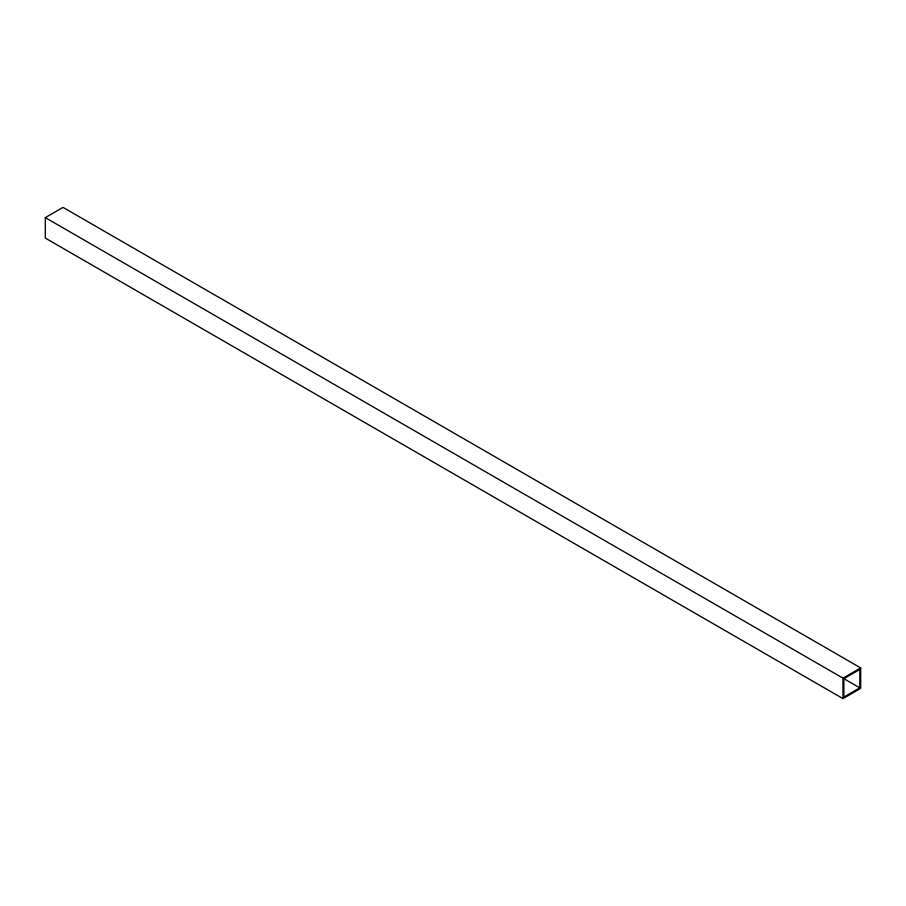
<?xml version="1.0" encoding="UTF-8"?>
<svg xmlns="http://www.w3.org/2000/svg" width="906" height="906" viewBox="0 0 906 906"><rect width="100%" height="100%" fill="white"/><g stroke="black" fill="none" stroke-linecap="round" stroke-linejoin="round"><path stroke-width="1.36" d="M45.3 217.621L63.024 207.383L860.7 667.915L860.7 688.379L842.976 698.617L45.3 238.085L45.3 217.621L859.817 687.869L859.817 669.455L843.86 678.662L843.86 697.088L859.817 687.869M860.7 667.915L842.976 678.152L842.976 698.617"/></g></svg>
